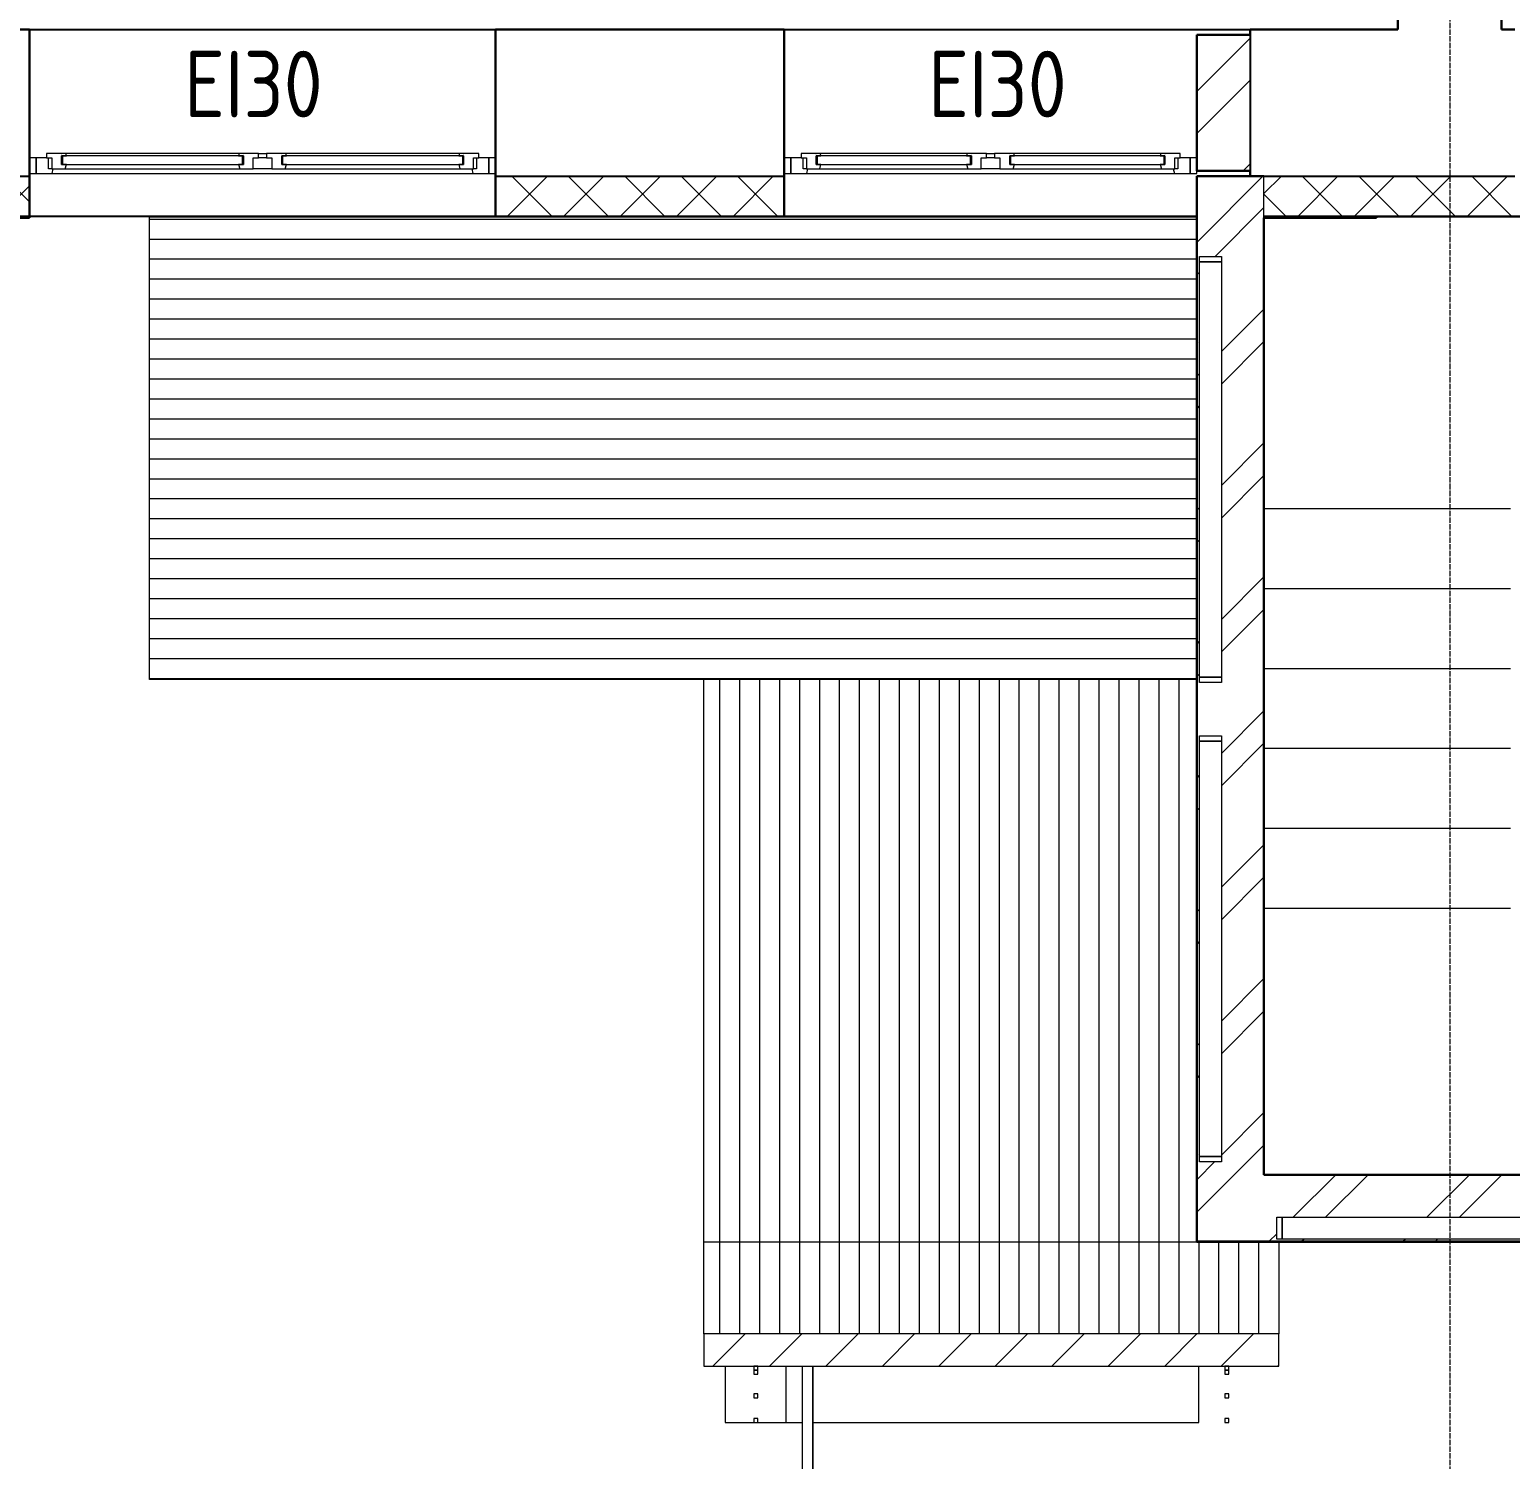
# Model space of a CAD drawing. Header units: millimetres. Extents: x -695119 to 412940, y -249585 to 622758.
# Drawn here: x -89951 to -84388, y 548391 to 553760 of the extents above; entities that cross this region are included whole.
import ezdxf

# ---------------------------------------------------------------- set-up
doc = ezdxf.new("R2010")
doc.units = ezdxf.units.MM
doc.linetypes.add('ADSK_Линия сетки', pattern=[25, 20, -2.5, 0, -2.5])
for name, color, linetype, lineweight in [('Импосты витража', 8, 'Continuous', 9), ('Каркас_Импост', 8, 'Continuous', 9), ('Крыши', 7, 'Continuous', 9), ('Лестницы', 8, 'Continuous', 9), ('Ограждение', 8, 'Continuous', 9), ('Окна', 252, 'Continuous', 9), ('Оси', 252, 'Continuous', 9), ('Остекление', 8, 'Continuous', 9), ('Перекрытия', 7, 'Continuous', 18), ('Стены разрез', 7, 'Continuous', 30), ('Стены штриховка', 7, 'Continuous', 9), ('Текстовые примечания', 7, 'Continuous', 9), ('Штриховка поверхностей', 7, 'Continuous', 9)]:
    doc.layers.add(name, color=color, linetype=linetype, lineweight=lineweight)
doc.layers.add('Стены', color=194, linetype='Continuous')
doc.styles.add('GOST Common_2', font='', dxfattribs={"width": 0.9, "height": 250})
doc.styles.get('GOST Common_2').set_extended_font_data('GOST type B')
pattern_1 = [(0, (-109179.56, 538399.79), (406.4, 101.6), [33.528, -271.272, 33.528, -271.272, -1625.6]), (0, (-109179.56, 538399.79), (406.4, 101.6), [-609.6, 33.528, -576.072, 33.528, -271.272, -711.2]), (0, (-109179.56, 538399.79), (406.4, 101.6), [-1524, 33.528, -169.672, 33.528, -474.472]), (120, (-109027.16, 538450.59), (-291.18818, 301.15272), [33.528, -271.272, 33.528, -271.272, -1625.6]), (120, (-109027.16, 538450.59), (-291.18818, 301.15272), [-609.6, 33.528, -576.072, 33.528, -271.272, -711.2]), (120, (-109027.16, 538450.59), (-291.18818, 301.15272), [-1524, 33.528, -169.672, 33.528, -474.472]), (240, (-108976.36, 538653.79), (-115.21182, -402.75272), [33.528, -271.272, 33.528, -271.272, -1625.6]), (240, (-108976.36, 538653.79), (-115.21182, -402.75272), [-609.6, 33.528, -576.072, 33.528, -271.272, -711.2]), (240, (-108976.36, 538653.79), (-115.21182, -402.75272), [-1524, 33.528, -169.672, 33.528, -474.472])]
pattern_2 = [(45, (-109179.56, 538399.8), (-251.447, 251.447), []), (45, (-109179.56, 538780.8), (-251.447, 251.447), [])]

# ---------------------------------------------------------------- blocks, each defined once
blk = doc.blocks.new('BIMLIB_Окно_Двустворчатое_VEKA_СФрамугойСнизу_ГОСТ30674 - Ж_ОК-8__2250х1700-3837054-План 1 этажа смеж')
at = {"layer": 'Каркас_Импост', "lineweight": 18}
for p, q in [((-790.6, 265), (-850, 265)), ((-850, 265), (-850, 207)), ((-804, 207), (-804, 248)), ((-804, 248), (-792, 248)), ((-792, 248), (-792, 207)), ((-741.6, 248), (-792, 248)), ((-786, 248), (-790.6, 265)), ((-755, 199), (-755, 231)), ((-755, 231), (-737, 231)), ((-737, 231), (-741.6, 248)), ((-85.4, 248), (-90, 231)), ((-90, 231), (-72, 231)), ((-35, 248), (-85.4, 248)), ((-72, 231), (-72, 199)), ((-35, 207), (-35, 248)), ((35, 248), (35, 207)), ((85.4, 248), (35, 248)), ((72, 199), (72, 231)), ((72, 231), (90, 231)), ((90, 231), (85.4, 248)), ((741.6, 248), (737, 231)), ((737, 231), (755, 231)), ((792, 248), (741.6, 248)), ((755, 231), (755, 199)), ((790.6, 265), (786, 248)), ((850, 265), (790.6, 265)), ((792, 207), (792, 248)), ((792, 248), (804, 248)), ((804, 248), (804, 207)), ((850, 207), (850, 265)), ((-850, 207), (-812, 207)), ((-792, 207), (-812, 207)), ((-812, 207), (-812, 190)), ((-812, 190), (-756, 190)), ((-756, 190), (-755, 191)), ((-737, 199), (-755, 199)), ((-755, 191), (-754, 190)), ((-754, 190), (-739.4, 190)), ((-739.4, 190), (-737, 199)), ((-72, 199), (-90, 199)), ((-90, 199), (-87.6, 190)), ((-87.6, 190), (-73, 190)), ((-73, 190), (-72, 191)), ((-72, 191), (-71, 190)), ((-71, 190), (-15, 190)), ((-15, 207), (-35, 207)), ((-15, 190), (-15, 207)), ((35, 207), (15, 207)), ((15, 207), (15, 190)), ((15, 190), (71, 190)), ((71, 190), (72, 191)), ((90, 199), (72, 199)), ((72, 191), (73, 190)), ((73, 190), (87.6, 190)), ((87.6, 190), (90, 199)), ((755, 199), (737, 199)), ((737, 199), (739.4, 190)), ((739.4, 190), (754, 190)), ((754, 190), (755, 191)), ((755, 191), (756, 190)), ((756, 190), (812, 190)), ((812, 207), (792, 207)), ((812, 190), (812, 207)), ((812, 207), (850, 207))]:
    blk.add_line(p, q, dxfattribs=at)
at = {"layer": 'Каркас_Импост'}
for p, q in [((790.6, 265), (-790.6, 265)), ((-85.4, 248), (-741.6, 248)), ((-35, 248), (35, 248)), ((741.6, 248), (85.4, 248)), ((-756, 190), (-754, 190)), ((-739.4, 190), (-87.6, 190)), ((-73, 190), (-71, 190)), ((-15, 207), (15, 207)), ((15, 190), (-15, 190)), ((71, 190), (73, 190)), ((87.6, 190), (739.4, 190)), ((754, 190), (756, 190))]:
    blk.add_line(p, q, dxfattribs=at)
at = {"layer": 'Окна'}
for p, q in [((-850, 265), (-875, 265)), ((-850, 207), (-850, 265)), ((875, 265), (850, 265)), ((850, 265), (850, 207)), ((-875, 207), (-850, 207)), ((850, 207), (875, 207))]:
    blk.add_line(p, q, dxfattribs=at)
at = {"layer": 'Остекление'}
for p, q in [((-752, 231), (-755, 231)), ((-755, 231), (-755, 199)), ((-75, 231), (-752, 231)), ((-752, 231), (-752, 199)), ((-752, 199), (-752, 231)), ((-75, 199), (-75, 231)), ((-75, 231), (-75, 199)), ((-72, 231), (-75, 231)), ((-72, 199), (-72, 231)), ((75, 231), (72, 231)), ((72, 231), (72, 199)), ((752, 231), (75, 231)), ((75, 231), (75, 199)), ((75, 199), (75, 231)), ((752, 199), (752, 231)), ((752, 231), (752, 199)), ((755, 231), (752, 231)), ((755, 199), (755, 231)), ((-755, 199), (-752, 199)), ((-752, 199), (-75, 199)), ((-75, 199), (-72, 199)), ((72, 199), (75, 199)), ((75, 199), (752, 199)), ((752, 199), (755, 199))]:
    blk.add_line(p, q, dxfattribs=at)
blk = doc.blocks.new('BIMLIB_Окно_Двустворчатое_VEKA_СФрамугойСнизу_ГОСТ30674 - Ж_ОК-9__2250х1550-3891476-План 1 этажа смеж')
at = {"layer": 'Каркас_Импост', "lineweight": 18}
for p, q in [((-690.6, 265), (-750, 265)), ((-750, 265), (-750, 207)), ((-704, 207), (-704, 248)), ((-704, 248), (-692, 248)), ((-692, 248), (-692, 207)), ((-641.6, 248), (-692, 248)), ((-686, 248), (-690.6, 265)), ((-655, 199), (-655, 231)), ((-655, 231), (-637, 231)), ((-637, 231), (-641.6, 248)), ((-85.4, 248), (-90, 231)), ((-90, 231), (-72, 231)), ((-35, 248), (-85.4, 248)), ((-72, 231), (-72, 199)), ((-35, 207), (-35, 248)), ((35, 248), (35, 207)), ((85.4, 248), (35, 248)), ((72, 199), (72, 231)), ((72, 231), (90, 231)), ((90, 231), (85.4, 248)), ((641.6, 248), (637, 231)), ((637, 231), (655, 231)), ((692, 248), (641.6, 248)), ((655, 231), (655, 199)), ((690.6, 265), (686, 248)), ((750, 265), (690.6, 265)), ((692, 207), (692, 248)), ((692, 248), (704, 248)), ((704, 248), (704, 207)), ((750, 207), (750, 265)), ((-750, 207), (-712, 207)), ((-692, 207), (-712, 207)), ((-712, 207), (-712, 190)), ((-712, 190), (-656, 190)), ((-656, 190), (-655, 191)), ((-637, 199), (-655, 199)), ((-655, 191), (-654, 190)), ((-654, 190), (-639.4, 190)), ((-639.4, 190), (-637, 199)), ((-72, 199), (-90, 199)), ((-90, 199), (-87.6, 190)), ((-87.6, 190), (-73, 190)), ((-73, 190), (-72, 191)), ((-72, 191), (-71, 190)), ((-71, 190), (-15, 190)), ((-15, 207), (-35, 207)), ((-15, 190), (-15, 207)), ((35, 207), (15, 207)), ((15, 207), (15, 190)), ((15, 190), (71, 190)), ((71, 190), (72, 191)), ((90, 199), (72, 199)), ((72, 191), (73, 190)), ((73, 190), (87.6, 190)), ((87.6, 190), (90, 199)), ((655, 199), (637, 199)), ((637, 199), (639.4, 190)), ((639.4, 190), (654, 190)), ((654, 190), (655, 191)), ((655, 191), (656, 190)), ((656, 190), (712, 190)), ((712, 207), (692, 207)), ((712, 190), (712, 207)), ((712, 207), (750, 207))]:
    blk.add_line(p, q, dxfattribs=at)
at = {"layer": 'Каркас_Импост'}
for p, q in [((690.6, 265), (-690.6, 265)), ((-85.4, 248), (-641.6, 248)), ((-35, 248), (35, 248)), ((641.6, 248), (85.4, 248)), ((-656, 190), (-654, 190)), ((-639.4, 190), (-87.6, 190)), ((-73, 190), (-71, 190)), ((-15, 207), (15, 207)), ((15, 190), (-15, 190)), ((71, 190), (73, 190)), ((87.6, 190), (639.4, 190)), ((654, 190), (656, 190))]:
    blk.add_line(p, q, dxfattribs=at)
at = {"layer": 'Окна'}
for p, q in [((-750, 265), (-775, 265)), ((-775, 265), (-775, 255)), ((-750, 207), (-750, 265)), ((775, 265), (750, 265)), ((750, 265), (750, 207)), ((-775, 207), (-750, 207)), ((750, 207), (775, 207))]:
    blk.add_line(p, q, dxfattribs=at)
at = {"layer": 'Остекление'}
for p, q in [((-652, 231), (-655, 231)), ((-655, 231), (-655, 199)), ((-75, 231), (-652, 231)), ((-652, 231), (-652, 199)), ((-652, 199), (-652, 231)), ((-75, 199), (-75, 231)), ((-75, 231), (-75, 199)), ((-72, 231), (-75, 231)), ((-72, 199), (-72, 231)), ((75, 231), (72, 231)), ((72, 231), (72, 199)), ((652, 231), (75, 231)), ((75, 231), (75, 199)), ((75, 199), (75, 231)), ((652, 199), (652, 231)), ((652, 231), (652, 199)), ((655, 231), (652, 231)), ((655, 199), (655, 231)), ((-655, 199), (-652, 199)), ((-652, 199), (-75, 199)), ((-75, 199), (-72, 199)), ((72, 199), (75, 199)), ((75, 199), (652, 199)), ((652, 199), (655, 199))]:
    blk.add_line(p, q, dxfattribs=at)
blk = doc.blocks.new('BIMLIB_Окно_Двустворчатое_VEKA_ГОСТ1 - Ш_21_700х1700-3881807-План 1 этажа смеж')
at = {"layer": 'Каркас_Импост'}
for p, q in [((-780, 116), (780, 116)), ((-780, 34), (-780, 116)), ((780, 116), (780, 34)), ((780, 34), (-780, 34))]:
    blk.add_line(p, q, dxfattribs=at)
at = {"layer": 'Окна'}
for p, q in [((-800, 116), (-780, 116)), ((-800, 34), (-800, 116)), ((-780, 116), (-780, 34)), ((780, 116), (800, 116)), ((780, 34), (780, 116)), ((800, 116), (800, 34)), ((-780, 34), (-800, 34)), ((800, 34), (780, 34))]:
    blk.add_line(p, q, dxfattribs=at)
blk = doc.blocks.new('BIMLIB_Окно_Двустворчатое_VEKA_ГОСТ1 - Ш_21_700х1700-3881761-План 1 этажа смеж')
at = {"layer": 'Каркас_Импост'}
for p, q in [((-780, -116), (-780, -34)), ((-780, -34), (780, -34)), ((780, -34), (780, -116)), ((780, -116), (-780, -116))]:
    blk.add_line(p, q, dxfattribs=at)
at = {"layer": 'Окна'}
for p, q in [((-800, -34), (-780, -34)), ((-800, -116), (-800, -34)), ((-780, -34), (-780, -116)), ((780, -34), (800, -34)), ((780, -116), (780, -34)), ((800, -34), (800, -116)), ((-780, -116), (-800, -116)), ((800, -116), (780, -116))]:
    blk.add_line(p, q, dxfattribs=at)
blk = doc.blocks.new('Тип перил - Перила_Внутренний_-3887067-План 1 этажа смеж')
at = {"layer": 'Ограждение'}
for p, q in [((22131.8, 10341.1), (22131.8, 9830.3)), ((22171.8, 9830.3), (22171.8, 10341.1)), ((22149.4, 9830.3), (22154.1, 9830.3))]:
    blk.add_line(p, q, dxfattribs=at)
blk = doc.blocks.new('Тип перил - Перила_Внутренний_-V80-План 1 этажа смеж')
at = {"layer": 'Ограждение'}
for p, q in [((22131.8, 10341.1), (22131.8, 9830.3)), ((22171.8, 10341.1), (22171.8, 9830.3)), ((22171.8, 9830.3), (22131.8, 9830.3))]:
    blk.add_line(p, q, dxfattribs=at)
blk = doc.blocks.new('Прямоугольный импост - 15х15-3889096-План 1 этажа смеж')
at = {"layer": 'Импосты витража', "lineweight": 18}
for p, q in [((0, 7.5), (-15, 7.5)), ((-15, 7.5), (-15, -7.5)), ((0, -7.5), (0, 7.5)), ((-15, -7.5), (0, -7.5))]:
    blk.add_line(p, q, dxfattribs=at)
blk = doc.blocks.new('Прямоугольный импост - 15х15-3889078-План 1 этажа смеж')
at = {"layer": 'Импосты витража', "lineweight": 18}
for p, q in [((-7.5, 7.5), (7.5, 7.5)), ((-7.5, -7.5), (-7.5, 7.5)), ((7.5, 7.5), (7.5, -7.5)), ((7.5, -7.5), (-7.5, -7.5))]:
    blk.add_line(p, q, dxfattribs=at)
blk = doc.blocks.new('Прямоугольный импост - 15х15-3889086-План 1 этажа смеж')
at = {"layer": 'Импосты витража', "lineweight": 18}
for p, q in [((23734.3, 10326.7), (23719.3, 10326.7)), ((23719.3, 10326.7), (23719.3, 10311.1)), ((23719.3, 10311.1), (23734.3, 10311.1)), ((23734.3, 10311.1), (23734.3, 10326.7))]:
    blk.add_line(p, q, dxfattribs=at)
blk = doc.blocks.new('Прямоугольный импост - 15х15-V81-План 1 этажа смеж')
at = {"layer": 'Импосты витража', "lineweight": 18}
for p, q in [((23734.3, 10341.1), (23719.3, 10341.1)), ((23719.3, 10341.1), (23719.3, 10326.7)), ((23719.3, 10326.7), (23734.3, 10326.7)), ((23734.3, 10326.7), (23734.3, 10341.1))]:
    blk.add_line(p, q, dxfattribs=at)

msp = doc.modelspace()

# ---------------------------------------------------------------- hatches: boundary and pattern name
at = {"layer": 'Крыши'}
h = msp.add_hatch(dxfattribs=at)
h.set_pattern_fill('FP_7', color=256, style=0, pattern_type=2)
h.set_pattern_definition([(45, (-109179.56, 538399.79), (-106.066, 106.066), [])])
h.paths.add_polyline_path([(-85257.776, 548740.84), (-85257.776, 548861.97), (-87417.776, 548861.97), (-87417.776, 548740.84), (-85706.086, 548740.84)])
at = {"layer": 'Стены разрез', "lineweight": 9}
h = msp.add_hatch(dxfattribs=at)
h.set_pattern_fill('FP_1', color=256, style=0, pattern_type=2)
h.set_pattern_definition([(45, (-109179.56, 538399.8), (-235.7317, 235.7317), []), (45, (-109022.4, 538399.8), (-235.7317, 235.7317), [])])
h.paths.add_polyline_path([(-85565.535, 553230.058), (-85365.535, 553230.058), (-85365.535, 553740.058), (-85565.535, 553740.058), (-85565.535, 553392.405)])
h = msp.add_hatch(dxfattribs=at)
h.set_pattern_fill('FP_5', color=256, style=0, pattern_type=2)
h.set_pattern_definition([(45, (-109179.56, 538399.79), (-106.066, 106.066), []), (135, (-109179.56, 538399.79), (-106.066, -106.066), [])])
h.paths.add_polyline_path([(-89952.535, 553060.058), (-89952.535, 553134.058), (-89950.535, 553134.058), (-89950.535, 553210.058), (-90990.535, 553210.058), (-90990.535, 553134.058), (-90988.535, 553134.058), (-90988.535, 553060.058), (-90011.374, 553060.058)])
h.paths.add_polyline_path([(-88198.535, 553060.058), (-87117.535, 553060.058), (-87117.535, 553134.058), (-87115.535, 553134.058), (-87115.535, 553210.058), (-88200.535, 553210.058), (-88200.535, 553134.058), (-88198.535, 553134.058)])
h.paths.add_polyline_path([(-81617.535, 553060.058), (-81617.535, 553210.058), (-85313.535, 553210.058), (-85313.535, 553060.058), (-82118.346, 553060.058)])
h.paths.add_polyline_path([(-92742.535, 553060.058), (-92742.535, 553134.058), (-92740.535, 553134.058), (-92740.535, 553210.058), (-93805.535, 553210.058), (-93805.535, 553134.058), (-93803.535, 553134.058), (-93803.535, 553060.058), (-93599.114, 553060.058)])
h.paths.add_polyline_path([(-95557.535, 553060.058), (-95557.535, 553134.058), (-95555.535, 553134.058), (-95555.535, 553210.058), (-96630.535, 553210.058), (-96630.535, 553134.058), (-96628.535, 553134.058), (-96628.535, 553060.058), (-95751.758, 553060.058)])
h.paths.add_polyline_path([(-99428.535, 553060.058), (-98382.535, 553060.058), (-98382.535, 553134.058), (-98380.535, 553134.058), (-98380.535, 553210.058), (-99430.535, 553210.058), (-99430.535, 553134.058), (-99428.535, 553134.058)])
h.paths.add_polyline_path([(-105115.535, 553060.058), (-104012.535, 553060.058), (-104012.535, 553134.058), (-104010.535, 553134.058), (-104010.535, 553210.058), (-105115.535, 553210.058), (-105115.535, 553134.058)])
h.paths.add_polyline_path([(-101182.535, 553060.058), (-101182.535, 553134.058), (-101180.535, 553134.058), (-101180.535, 553210.058), (-102260.535, 553210.058), (-102260.535, 553134.058), (-102258.535, 553134.058), (-102258.535, 553060.058), (-102209.689, 553060.058)])
h = msp.add_hatch(dxfattribs=at)
h.set_pattern_fill('FP_4', color=256, style=0, pattern_type=2)
h.set_pattern_definition(pattern_1)
h.paths.add_polyline_path([(-85563.535, 549210.058), (-85563.535, 553210.058), (-85565.535, 553210.058), (-85565.535, 549210.058)])
h = msp.add_hatch(dxfattribs=at)
h.set_pattern_fill('FP_18', color=256, style=0, pattern_type=2)
h.set_pattern_definition(pattern_2)
h.paths.add_polyline_path([(-85313.535, 549210.058), (-85313.535, 553210.058), (-85563.535, 553210.058), (-85563.535, 549210.058), (-85347.312, 549210.058)])
h.paths.add_polyline_path([(-85555.535, 549508.058), (-85555.535, 551108.058), (-85473.535, 551108.058), (-85473.535, 549508.058)])
h.paths.add_polyline_path([(-85473.535, 551308.058), (-85555.535, 551308.058), (-85555.535, 552908.058), (-85473.535, 552908.058), (-85473.535, 551328.058)])
h = msp.add_hatch(dxfattribs=at)
h.set_pattern_fill('FP_4', color=256, style=0, pattern_type=2)
h.set_pattern_definition(pattern_1)
h.paths.add_polyline_path([(-81617.535, 553058.058), (-81617.535, 553060.058), (-85313.535, 553060.058), (-85313.535, 553058.058), (-82118.346, 553058.058)])
h.paths.add_polyline_path([(-96469.306, 553058.058), (-95555.535, 553058.058), (-95555.535, 553134.058), (-95557.535, 553134.058), (-95557.535, 553060.058), (-96628.535, 553060.058), (-96628.535, 553134.058), (-96630.535, 553134.058), (-96630.535, 553058.058)])
h.paths.add_polyline_path([(-98380.535, 553058.058), (-98380.535, 553134.058), (-98382.535, 553134.058), (-98382.535, 553060.058), (-99428.535, 553060.058), (-99428.535, 553134.058), (-99430.535, 553134.058), (-99430.535, 553058.058), (-99339.497, 553058.058)])
h.paths.add_polyline_path([(-90011.374, 553058.058), (-89950.535, 553058.058), (-89950.535, 553134.058), (-89952.535, 553134.058), (-89952.535, 553060.058), (-90988.535, 553060.058), (-90988.535, 553134.058), (-90990.535, 553134.058), (-90990.535, 553058.058), (-90728.922, 553058.058)])
h.paths.add_polyline_path([(-104963.535, 553058.058), (-104010.535, 553058.058), (-104010.535, 553134.058), (-104012.535, 553134.058), (-104012.535, 553060.058), (-104965.535, 553060.058)])
h.paths.add_polyline_path([(-93805.535, 553058.058), (-92740.535, 553058.058), (-92740.535, 553134.058), (-92742.535, 553134.058), (-92742.535, 553060.058), (-93803.535, 553060.058), (-93803.535, 553134.058), (-93805.535, 553134.058)])
h.paths.add_polyline_path([(-87115.535, 553058.058), (-87115.535, 553134.058), (-87117.535, 553134.058), (-87117.535, 553060.058), (-88198.535, 553060.058), (-88198.535, 553134.058), (-88200.535, 553134.058), (-88200.535, 553058.058), (-87141.182, 553058.058)])
h.paths.add_polyline_path([(-102260.535, 553058.058), (-101180.535, 553058.058), (-101180.535, 553134.058), (-101182.535, 553134.058), (-101182.535, 553060.058), (-102258.535, 553060.058), (-102258.535, 553134.058), (-102260.535, 553134.058)])
h = msp.add_hatch(dxfattribs=at)
h.set_pattern_fill('FP_4', color=256, style=0, pattern_type=2)
h.set_pattern_definition(pattern_1)
h.paths.add_polyline_path([(-113395.535, 553053.058), (-112850.535, 553053.058), (-112850.535, 553058.058), (-113395.535, 553058.058)])
h.paths.add_polyline_path([(-85313.535, 553053.058), (-84890.535, 553053.058), (-84890.535, 553058.058), (-85313.535, 553058.058)])
h.paths.add_polyline_path([(-90470.535, 553053.058), (-89950.535, 553053.058), (-89950.535, 553058.058), (-90470.535, 553058.058)])
h = msp.add_hatch(dxfattribs=at)
h.set_pattern_fill('FP_18', color=256, style=0, pattern_type=2)
h.set_pattern_definition(pattern_2)
h.paths.add_polyline_path([(-81367.535, 549210.058), (-81367.535, 549460.058), (-85313.535, 549460.058), (-85313.535, 549210.058), (-83468.835, 549210.058), (-83467.869, 549270.058), (-83462.235, 549270.058), (-83462.235, 549210.058), (-81665.535, 549210.058)])
h.paths.add_polyline_path([(-82512.535, 549218.058), (-83265.535, 549218.058), (-83265.535, 549300.058), (-81665.535, 549300.058), (-81665.535, 549218.058), (-82507.444, 549218.058)])
h.paths.add_polyline_path([(-83685.535, 549218.058), (-85265.535, 549218.058), (-85265.535, 549300.058), (-83665.535, 549300.058), (-83665.535, 549218.058)])
h = msp.add_hatch(dxfattribs=at)
h.set_pattern_fill('FP_4', color=256, style=0, pattern_type=2)
h.set_pattern_definition(pattern_1)
h.paths.add_polyline_path([(-81367.535, 549208.058), (-81367.535, 549210.058), (-83462.235, 549209.119), (-83462.235, 549208.058), (-82118.346, 549208.058)])
h.paths.add_polyline_path([(-85347.312, 549208.058), (-83468.835, 549209.123), (-83468.835, 549210.058), (-85563.535, 549210.058), (-85563.535, 549208.058)])
at = {"layer": 'Штриховка поверхностей', "true_color": 0xcacaca}
h = msp.add_hatch(dxfattribs=at)
h.set_pattern_fill('FP_19', color=9, style=0, pattern_type=2)
h.set_pattern_definition([(0, (-72807.51, 573223.73), (0, 75), [])])
h.paths.add_polyline_path([(-86423.634, 551320.058), (-85567.776, 551320.058), (-85567.776, 553057.058), (-89500.535, 553057.058), (-89500.535, 551320.058), (-86478.397, 551320.058)])
h = msp.add_hatch(dxfattribs=at)
h.set_pattern_fill('FP_20', color=9, style=0, pattern_type=2)
h.set_pattern_definition([(270, (-72807.51, 567878.24), (75, 5e-15), [])])
h.paths.add_polyline_path([(-85706.086, 549208.058), (-85567.776, 549208.058), (-85567.776, 551320.058), (-87417.776, 551320.058), (-87417.776, 549208.058), (-86423.634, 549208.058)])
h = msp.add_hatch(dxfattribs=at)
h.set_pattern_fill('FP_21', color=9, style=0, pattern_type=2)
h.set_pattern_definition([(270, (-72807.51, 567731.27), (75, 5e-15), [])])
h.paths.add_polyline_path([(-85257.776, 548861.97), (-85257.776, 549208.058), (-87417.776, 549208.058), (-87417.776, 548861.97), (-85706.086, 548861.97)])

# ---------------------------------------------------------------- linework, layer by layer
at = {"layer": 'Крыши'}
for p, q in [((-89500.535, 553057.058), (-85567.776, 553057.058)), ((-89500.535, 551320.058), (-89500.535, 553057.058)), ((-85567.776, 553057.058), (-85567.776, 549208.058)), ((-85567.776, 551320.058), (-89500.535, 551320.058)), ((-87417.776, 548861.97), (-87417.776, 551320.058)), ((-87417.776, 549208.058), (-85565.535, 549208.058)), ((-85257.776, 549208.058), (-85257.776, 548861.97))]:
    msp.add_line(p, q, dxfattribs=at)
at = {"layer": 'Крыши', "lineweight": 18}
for p, q in [((-87417.776, 548861.97), (-87417.776, 548740.84)), ((-85257.776, 548861.97), (-87417.776, 548861.97)), ((-85257.776, 548740.84), (-85257.776, 548861.97)), ((-87417.776, 548740.84), (-85257.776, 548740.84))]:
    msp.add_line(p, q, dxfattribs=at)
at = {"layer": 'Лестницы'}
for p, q in [((-84387.695, 551960.058), (-85313.535, 551960.058)), ((-84387.695, 551960.058), (-85313.535, 551960.058)), ((-84387.695, 551660.058), (-85313.535, 551660.058)), ((-84387.695, 551660.058), (-85313.535, 551660.058)), ((-84387.695, 551360.058), (-85313.535, 551360.058)), ((-84387.695, 551360.058), (-85313.535, 551360.058)), ((-84387.695, 551060.058), (-85313.535, 551060.058)), ((-84387.695, 551060.058), (-85313.535, 551060.058)), ((-84387.695, 550760.058), (-85313.535, 550760.058)), ((-84387.695, 550760.058), (-85313.535, 550760.058)), ((-84387.695, 550460.058), (-85313.535, 550460.058)), ((-84387.695, 550460.058), (-85313.535, 550460.058)), ((-85557.776, 548530.058), (-85557.776, 548740.84)), ((-87107.776, 548530.058), (-87047.776, 548530.058)), ((-87007.776, 548530.058), (-85557.776, 548530.058))]:
    msp.add_line(p, q, dxfattribs=at)
at = {"layer": 'Оси', "linetype": 'ADSK_Линия сетки'}
msp.add_line((-84615.535, 572133.794), (-84615.535, 547601.515), dxfattribs=at)
at = {"layer": 'Перекрытия', "color": 49, "true_color": 0x464646}
for p, q in [((-87337.776, 548740.84), (-87337.776, 548530.058)), ((-87107.776, 548530.058), (-87107.776, 548740.84)), ((-87337.776, 548530.058), (-87230.276, 548530.058)), ((-87215.276, 548530.058), (-87107.776, 548530.058))]:
    msp.add_line(p, q, dxfattribs=at)
at = {"layer": 'Стены'}
for p, q in [((-89950.535, 553760.058), (-88200.535, 553760.058)), ((-87115.535, 553760.058), (-85365.535, 553760.058)), ((-85365.535, 553740.058), (-85365.535, 553230.058)), ((-90990.535, 553210.058), (-89950.535, 553210.058)), ((-88200.535, 553210.058), (-87115.535, 553210.058)), ((-85313.535, 553210.058), (-84371.051, 553210.058)), ((-88200.535, 553058.058), (-89950.535, 553058.058)), ((-85565.535, 553058.058), (-87115.535, 553058.058))]:
    msp.add_line(p, q, dxfattribs=at)
at = {"layer": 'Стены разрез'}
for p, q in [((-84810.535, 558165.058), (-84810.535, 553760.058)), ((-84420.535, 553760.058), (-84420.535, 558165.058)), ((-89950.535, 553760.058), (-90990.535, 553760.058)), ((-89950.535, 553053.058), (-89950.535, 553760.058)), ((-87115.535, 553760.058), (-88200.535, 553760.058)), ((-88200.535, 553760.058), (-88200.535, 553058.058)), ((-87115.535, 553058.058), (-87115.535, 553760.058)), ((-85365.535, 553740.058), (-85565.535, 553740.058)), ((-85565.535, 553740.058), (-85565.535, 553230.058)), ((-84810.535, 553760.058), (-85365.535, 553760.058)), ((-85365.535, 553760.058), (-85365.535, 553740.058)), ((-84371.051, 553760.058), (-84420.535, 553760.058)), ((-85565.535, 553230.058), (-85365.535, 553230.058)), ((-85365.535, 553230.058), (-85365.535, 553210.058)), ((-85565.535, 553210.058), (-85565.535, 549208.058)), ((-85313.535, 553210.058), (-85565.535, 553210.058)), ((-89950.535, 553058.058), (-90990.535, 553058.058)), ((-88200.535, 553058.058), (-87115.535, 553058.058)), ((-81617.535, 553058.058), (-85313.535, 553058.058)), ((-84890.535, 553053.058), (-84890.535, 553058.058)), ((-90470.535, 553053.058), (-89950.535, 553053.058)), ((-85313.535, 553053.058), (-84890.535, 553053.058)), ((-85313.535, 549460.058), (-85313.535, 553053.058)), ((-81617.535, 549460.058), (-85313.535, 549460.058)), ((-85565.535, 549208.058), (-83468.161, 549208.058))]:
    msp.add_line(p, q, dxfattribs=at)
at = {"layer": 'Стены штриховка'}
for p, q in [((-85563.535, 549208.058), (-85563.535, 553210.058)), ((-85313.535, 553053.058), (-85313.535, 553210.058)), ((-89950.535, 553134.058), (-89952.535, 553134.058)), ((-88198.535, 553134.058), (-88200.535, 553134.058)), ((-88198.535, 553134.058), (-88198.535, 553060.058)), ((-87115.535, 553134.058), (-87117.535, 553134.058)), ((-87117.535, 553060.058), (-87117.535, 553134.058)), ((-88198.535, 553060.058), (-87117.535, 553060.058)), ((-85313.535, 553060.058), (-81617.535, 553060.058)), ((-83468.168, 549210.058), (-85565.535, 549210.058))]:
    msp.add_line(p, q, dxfattribs=at)

# ---------------------------------------------------------------- block references
at = {"layer": 'Импосты витража'}
for p in [(-110949.558, 538399.789), (-109179.558, 538399.789)]:
    msp.add_blockref('Прямоугольный импост - 15х15-V81-План 1 этажа смеж', p, dxfattribs=at)
at = {"layer": 'Импосты витража', "lineweight": 18}
for p in [(-110949.558, 538399.789), (-109179.558, 538399.789)]:
    msp.add_blockref('Прямоугольный импост - 15х15-3889086-План 1 этажа смеж', p, dxfattribs=at)
at = {"layer": 'Импосты витража', "extrusion": (0, 0, -1)}
for p, rotation in [((87222.776, 548630.058), 90.00000000000007), ((85452.776, 548630.058), 90.0000000000004)]:
    msp.add_blockref('Прямоугольный импост - 15х15-3889078-План 1 этажа смеж', p, dxfattribs=dict(at, rotation=rotation))
at = {"layer": 'Импосты витража'}
for p, rotation in [((-87222.776, 548530.058), 269.9999999999999), ((-85452.776, 548530.058), 269.9999999999996)]:
    msp.add_blockref('Прямоугольный импост - 15х15-3889096-План 1 этажа смеж', p, dxfattribs=dict(at, rotation=rotation))
at = {"layer": 'Ограждение'}
for name in ['Тип перил - Перила_Внутренний_-3887067-План 1 этажа смеж', 'Тип перил - Перила_Внутренний_-V80-План 1 этажа смеж']:
    msp.add_blockref(name, (-109179.558, 538399.789), dxfattribs=at)
at = {"layer": 'Окна'}
for name, p, rotation in [('BIMLIB_Окно_Двустворчатое_VEKA_СФрамугойСнизу_ГОСТ30674 - Ж_ОК-8__2250х1700-3837054-План 1 этажа смеж', (-89075.535, 553485.058), 180), ('BIMLIB_Окно_Двустворчатое_VEKA_СФрамугойСнизу_ГОСТ30674 - Ж_ОК-9__2250х1550-3891476-План 1 этажа смеж', (-86340.535, 553485.058), 180), ('BIMLIB_Окно_Двустворчатое_VEKA_ГОСТ1 - Ш_21_700х1700-3881761-План 1 этажа смеж', (-85439.535, 552108.058), 269.9999999999995), ('BIMLIB_Окно_Двустворчатое_VEKA_ГОСТ1 - Ш_21_700х1700-3881761-План 1 этажа смеж', (-85439.535, 550308.058), 269.9999999999995), ('BIMLIB_Окно_Двустворчатое_VEKA_ГОСТ1 - Ш_21_700х1700-3881807-План 1 этажа смеж', (-84465.535, 549334.058), 180)]:
    msp.add_blockref(name, p, dxfattribs=dict(at, rotation=rotation))

# ---------------------------------------------------------------- texts
at = {"layer": 'Текстовые примечания', "color": 1, "true_color": 0xff0000, "char_height": 250, "width": 663.79725, "attachment_point": 1, "style": 'GOST Common_2'}
for insert in [(-89370.367, 553680.617), (-86575.367, 553680.617)]:
    msp.add_mtext('EI30', dxfattribs=dict(at, insert=insert))

doc.saveas('drawing.dxf')
